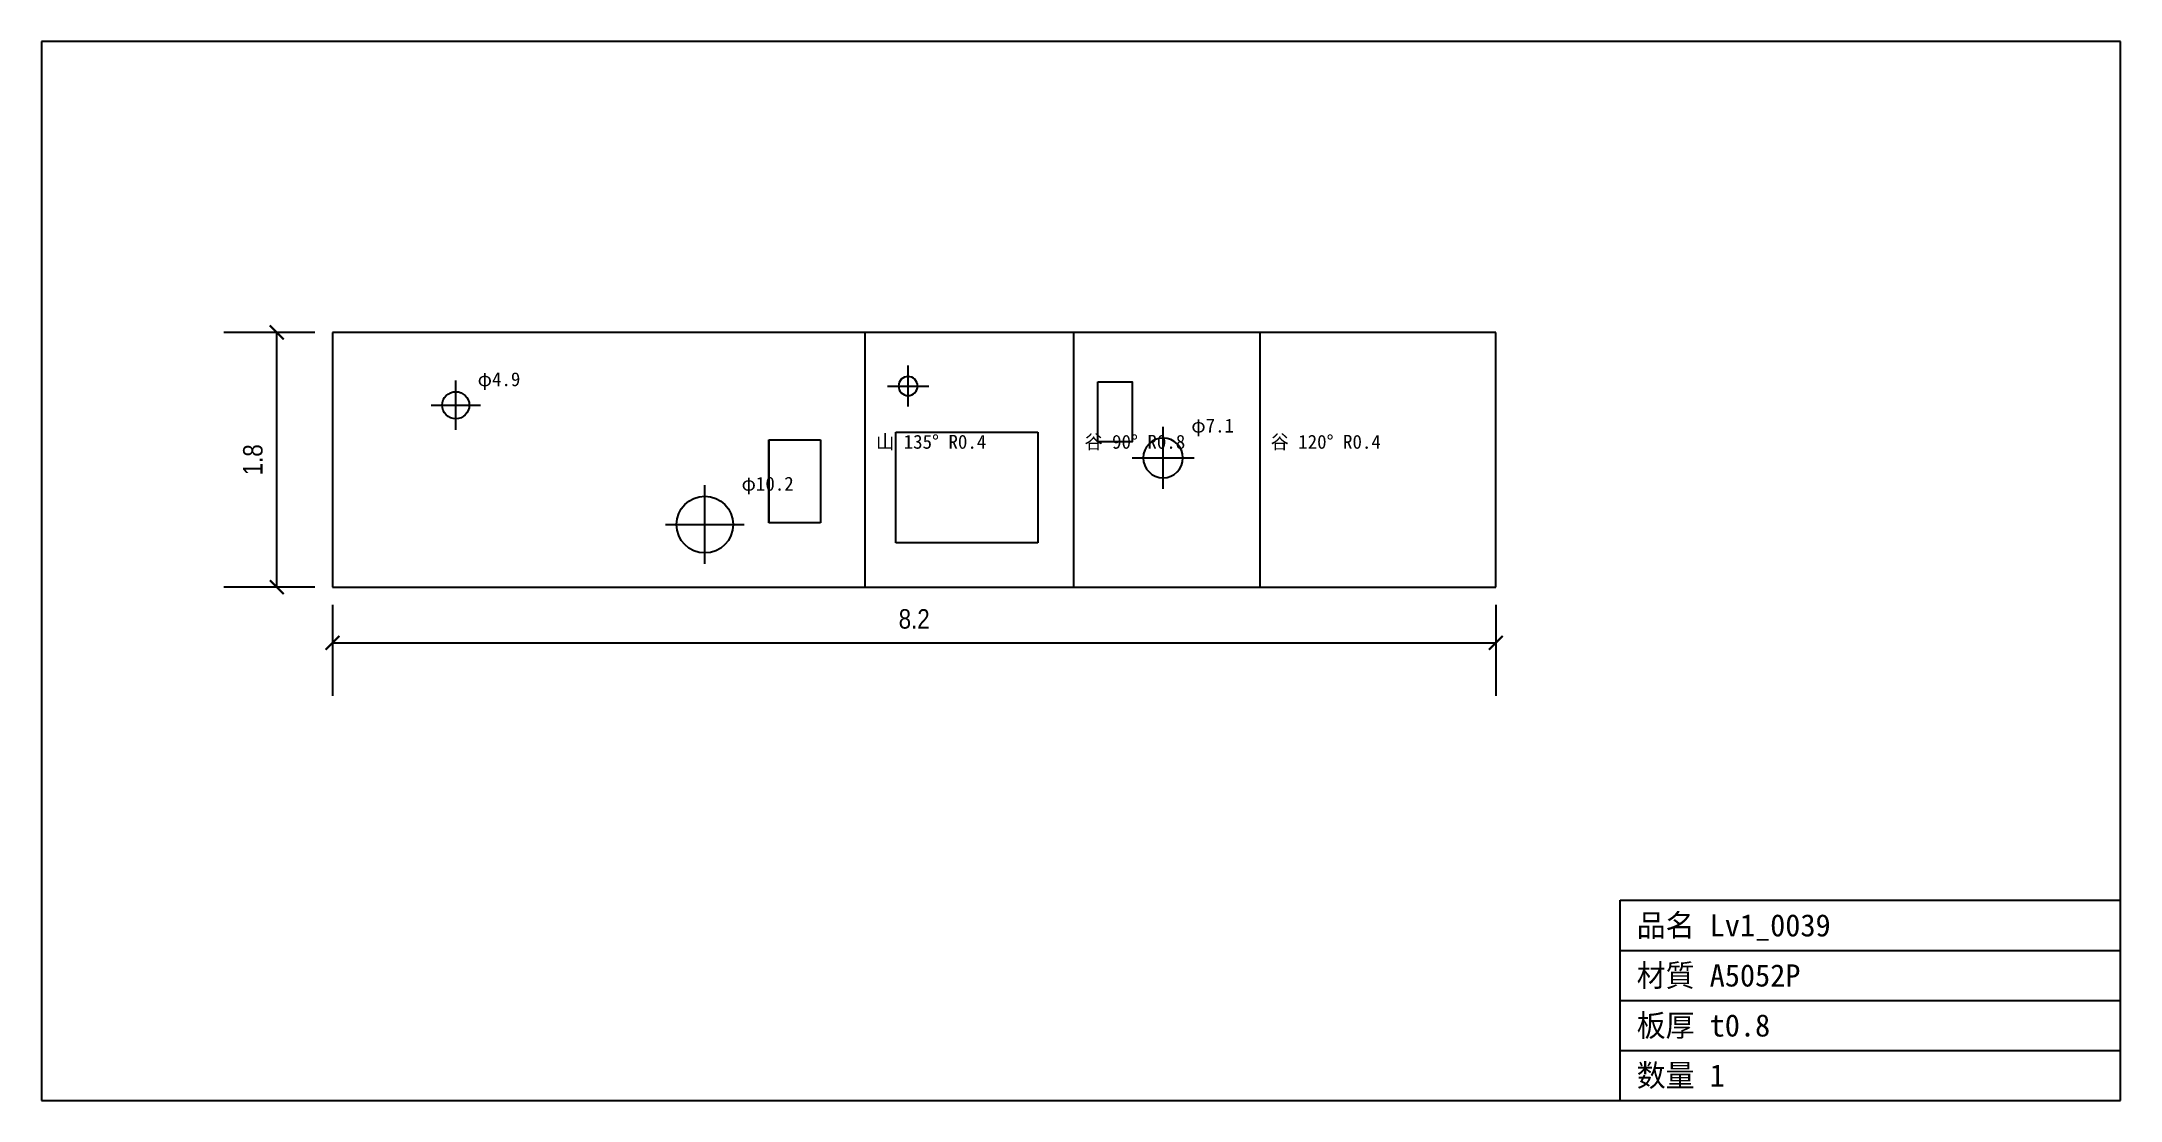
# Model space of a CAD drawing. Header units: inches. Extents: x -2.1 to 12.7, y -3.6 to 3.9.
import ezdxf

# ---------------------------------------------------------------- set-up
doc = ezdxf.new("R2010")
doc.units = ezdxf.units.IN
doc.linetypes.add('CENTER', pattern=[5.08, 3.175, -0.635, 0.635, -0.635])
doc.linetypes.add('DASHDOT', pattern=[3.556, 2.54, -0.508, 0, -0.508])
doc.styles.add('OpenSansCondensed-Light', font='OpenSansCondensed-Light.ttf')
doc.dimstyles.new('EZDXF', dxfattribs={"dimtxt": 0.25, "dimasz": 0.175, "dimexe": 0.375, "dimexo": 0.125, "dimgap": 0.1, "dimtad": 1, "dimlfac": 100, "dimzin": 12, "dimdsep": 46, "dimtxsty": 'OpenSansCondensed-Light', "dimblk": 'ARCHTICK', "dimcen": 2.5, "dimazin": 3, "dimtfac": 0.5, "dimtmove": 2, "dimatfit": 3})

# ---------------------------------------------------------------- blocks, each defined once
blk = doc.blocks.new('_ARCHTICK')
at = {"color": 0, "linetype": 'BYBLOCK', "const_width": 0.15}
blk.add_lwpolyline([(-0.5, -0.5), (0.5, 0.5)], dxfattribs=at)

msp = doc.modelspace()

# ---------------------------------------------------------------- linework, layer by layer
at = {"color": 7, "linetype": 'CONTINUOUS'}
for p, q in [((12.661, 3.865), (-2.06, 3.865)), ((-2.06, 3.865), (-2.06, -3.635)), ((12.661, -3.635), (12.661, 3.865)), ((0, 1.805), (0, 0)), ((3.464, 1.805), (0, 1.805)), ((8.239, 1.805), (3.464, 1.805)), ((8.239, 0), (8.239, 1.805)), ((3.09, 0.457), (3.09, 1.043)), ((3.09, 1.043), (3.09, 0.457)), ((3.09, 1.043), (3.456, 1.043)), ((3.456, 1.043), (3.456, 0.457)), ((3.99, 1.098), (4.279, 1.098)), ((3.99, 0.315), (3.99, 1.098)), ((4.279, 1.098), (4.53, 1.098)), ((4.53, 1.098), (4.996, 1.098)), ((4.996, 1.098), (4.996, 0.315)), ((3.314, 0.457), (3.09, 0.457)), ((3.376, 0.457), (3.314, 0.457)), ((3.456, 0.457), (3.376, 0.457)), ((4.688, 0.315), (3.99, 0.315)), ((4.996, 0.315), (4.688, 0.315)), ((0, 0), (8.239, 0)), ((9.118, -3.635), (9.118, -2.217)), ((9.118, -2.217), (12.661, -2.217)), ((9.118, -2.572), (12.661, -2.572)), ((9.118, -2.926), (12.661, -2.926)), ((9.118, -3.28), (12.661, -3.28)), ((-2.06, -3.635), (12.661, -3.635))]:
    msp.add_line(p, q, dxfattribs=at)
at = {"color": 3, "linetype": 'DASHDOT'}
for p, q in [((3.771, 1.805), (3.771, 0)), ((5.248, 1.805), (5.248, 0)), ((6.566, 1.805), (6.566, 0.902)), ((6.566, 0.902), (6.566, 0))]:
    msp.add_line(p, q, dxfattribs=at)
at = {"color": 1, "linetype": 'CENTER'}
for p, q in [((4.076, 1.279), (4.076, 1.571)), ((0.873, 1.114), (0.873, 1.464)), ((3.93, 1.425), (4.223, 1.425)), ((0.698, 1.289), (1.048, 1.289)), ((5.882, 0.697), (5.882, 1.135)), ((5.663, 0.916), (6.101, 0.916)), ((2.637, 0.165), (2.637, 0.724)), ((2.358, 0.444), (2.916, 0.444))]:
    msp.add_line(p, q, dxfattribs=at)
at = {"color": 7, "linetype": 'CONTINUOUS'}
msp.add_lwpolyline([(5.42, 1.454), (5.662, 1.454), (5.662, 1.03), (5.42, 1.03)], close=True, dxfattribs=at)
for centre, radius in [((0.873, 1.289), 0.0961), ((2.637, 0.444), 0.201), ((2.637, 0.444), 0.201)]:
    msp.add_circle(centre, radius, dxfattribs=at)
for centre, radius, start, end in [((4.076, 1.425), 0.0675, 0, 180), ((4.076, 1.425), 0.0675, 180, 0), ((5.882, 0.916), 0.141, 0, 180), ((5.882, 0.916), 0.141, 180, 0)]:
    msp.add_arc(centre, radius, start, end, dxfattribs=at)

# ---------------------------------------------------------------- texts
at = {"color": 2}
for s, height, p in [('φ4.9', 0.0984, (1.028, 1.424)), ('φ7.1', 0.0984, (6.082, 1.096)), ('山 135° R0.4', 0.09843, (3.85, 0.981)), ('谷 90° R0.8', 0.0984, (5.326, 0.981)), ('谷 120° R0.4', 0.09843, (6.644, 0.981)), ('φ10.2', 0.0984, (2.897, 0.684)), ('品名 Lv1_0039', 0.15748, (9.236, -2.473)), ('材質 A5052P', 0.1575, (9.236, -2.828)), ('板厚 t0.8', 0.1575, (9.236, -3.182)), ('数量 1', 0.1575, (9.236, -3.536))]:
    msp.add_text(s, height=height, dxfattribs=at).set_placement(p)

# ---------------------------------------------------------------- dimensions: what is measured, and where the dimension line sits
at = {"color": 8}
msp.add_linear_dim(base=(-0.394, 0), p1=(0, 0), p2=(0, 1.805), angle=90, dimstyle='EZDXF', override={"dimtxt": 0.137795, "dimasz": 0.098425, "dimdec": 1, "dimlfac": 1}, dxfattribs=at).render()
msp.add_linear_dim(base=(0, -0.394), p1=(0, 0), p2=(8.239, 0), dimstyle='EZDXF', override={"dimtxt": 0.137795, "dimasz": 0.098425, "dimdec": 1, "dimlfac": 1}, dxfattribs=at).render()

doc.saveas('drawing.dxf')
